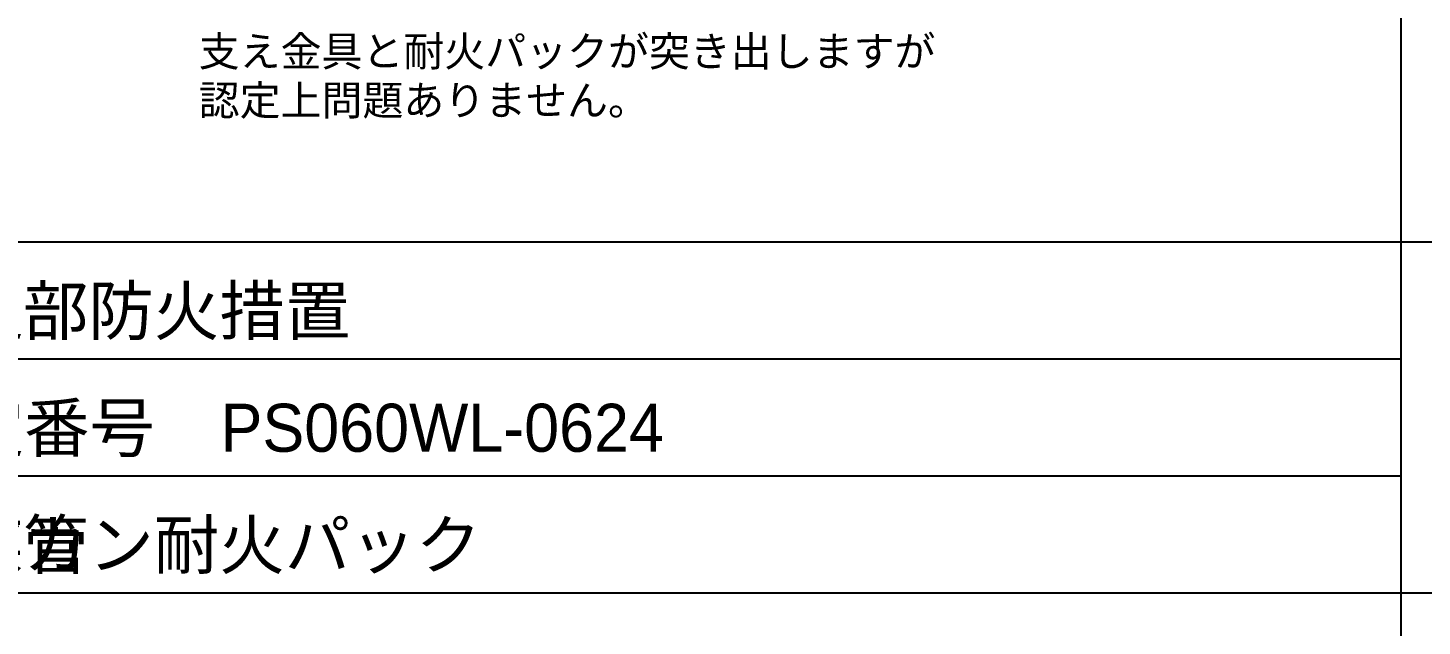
# Model space of a CAD drawing. Extents: x 443 to 1217, y -1921 to -677.
# Drawn here: x 904.5 to 1020.6, y -966.4 to -916.6 of the extents above; entities that cross this region are included whole.
import ezdxf
from ezdxf.enums import TextEntityAlignment as Align

# ---------------------------------------------------------------- set-up
doc = ezdxf.new("R2010")
doc.units = 0
doc.header["$MEASUREMENT"] = 0
doc.layers.get('Defpoints').update_dxf_attribs({"color": 21, "linetype": 'CONTINUOUS'})
for name, color, linetype in [('1', 7, 'CONTINUOUS'), ('10', 7, 'CONTINUOUS'), ('25', 7, 'CONTINUOUS')]:
    doc.layers.add(name, color=color, linetype=linetype)
doc.styles.add('ｽﾀｲﾙ2', font='MS PGothic.ttf')

msp = doc.modelspace()

# ---------------------------------------------------------------- linework, layer by layer
at = {"layer": '1', "color": 4, "linetype": 'Continuous'}
for p, q in [((1018.85, -677.27), (1018.85, -1191.56)), ((442.67, -934.41), (1210.9, -934.41)), ((826.79, -963.63), (1018.85, -963.63)), ((1018.85, -963.63), (1210.9, -963.63))]:
    msp.add_line(p, q, dxfattribs=at)
at = {"layer": '1', "color": 3, "linetype": 'Continuous'}
for p, q in [((856, -944.15), (1018.85, -944.15)), ((856, -953.89), (1018.85, -953.89))]:
    msp.add_line(p, q, dxfattribs=at)

# ---------------------------------------------------------------- texts
at = {"layer": '10', "style": 'ｽﾀｲﾙ2'}
for tag, p in [('支え金具と耐火パックが突き出しますが', (918.7, -920.54)), ('認定上問題ありません。', (918.7, -924.62))]:
    msp.add_attdef(tag, text='', height=2.5, dxfattribs=at).set_placement(p, align=Align.BOTTOM_LEFT)
at = {"layer": '25', "style": 'ｽﾀｲﾙ2'}
for s, p in [('断熱被覆銅管貫通部防火措置', (860.4, -942.15)), ('国土交通大臣認定番号\u3000PS060WL-0624', (860.5, -951.89)), ('対象：空調用冷媒管', (860.4, -961.63))]:
    msp.add_text(s, height=4, dxfattribs=at).set_placement(p)
at = {"layer": 'Defpoints', "style": 'ｽﾀｲﾙ2'}
msp.add_text('タフロックイチジカン耐火パック', height=4, dxfattribs=at).set_placement((860.4, -961.63))

doc.saveas('drawing.dxf')
